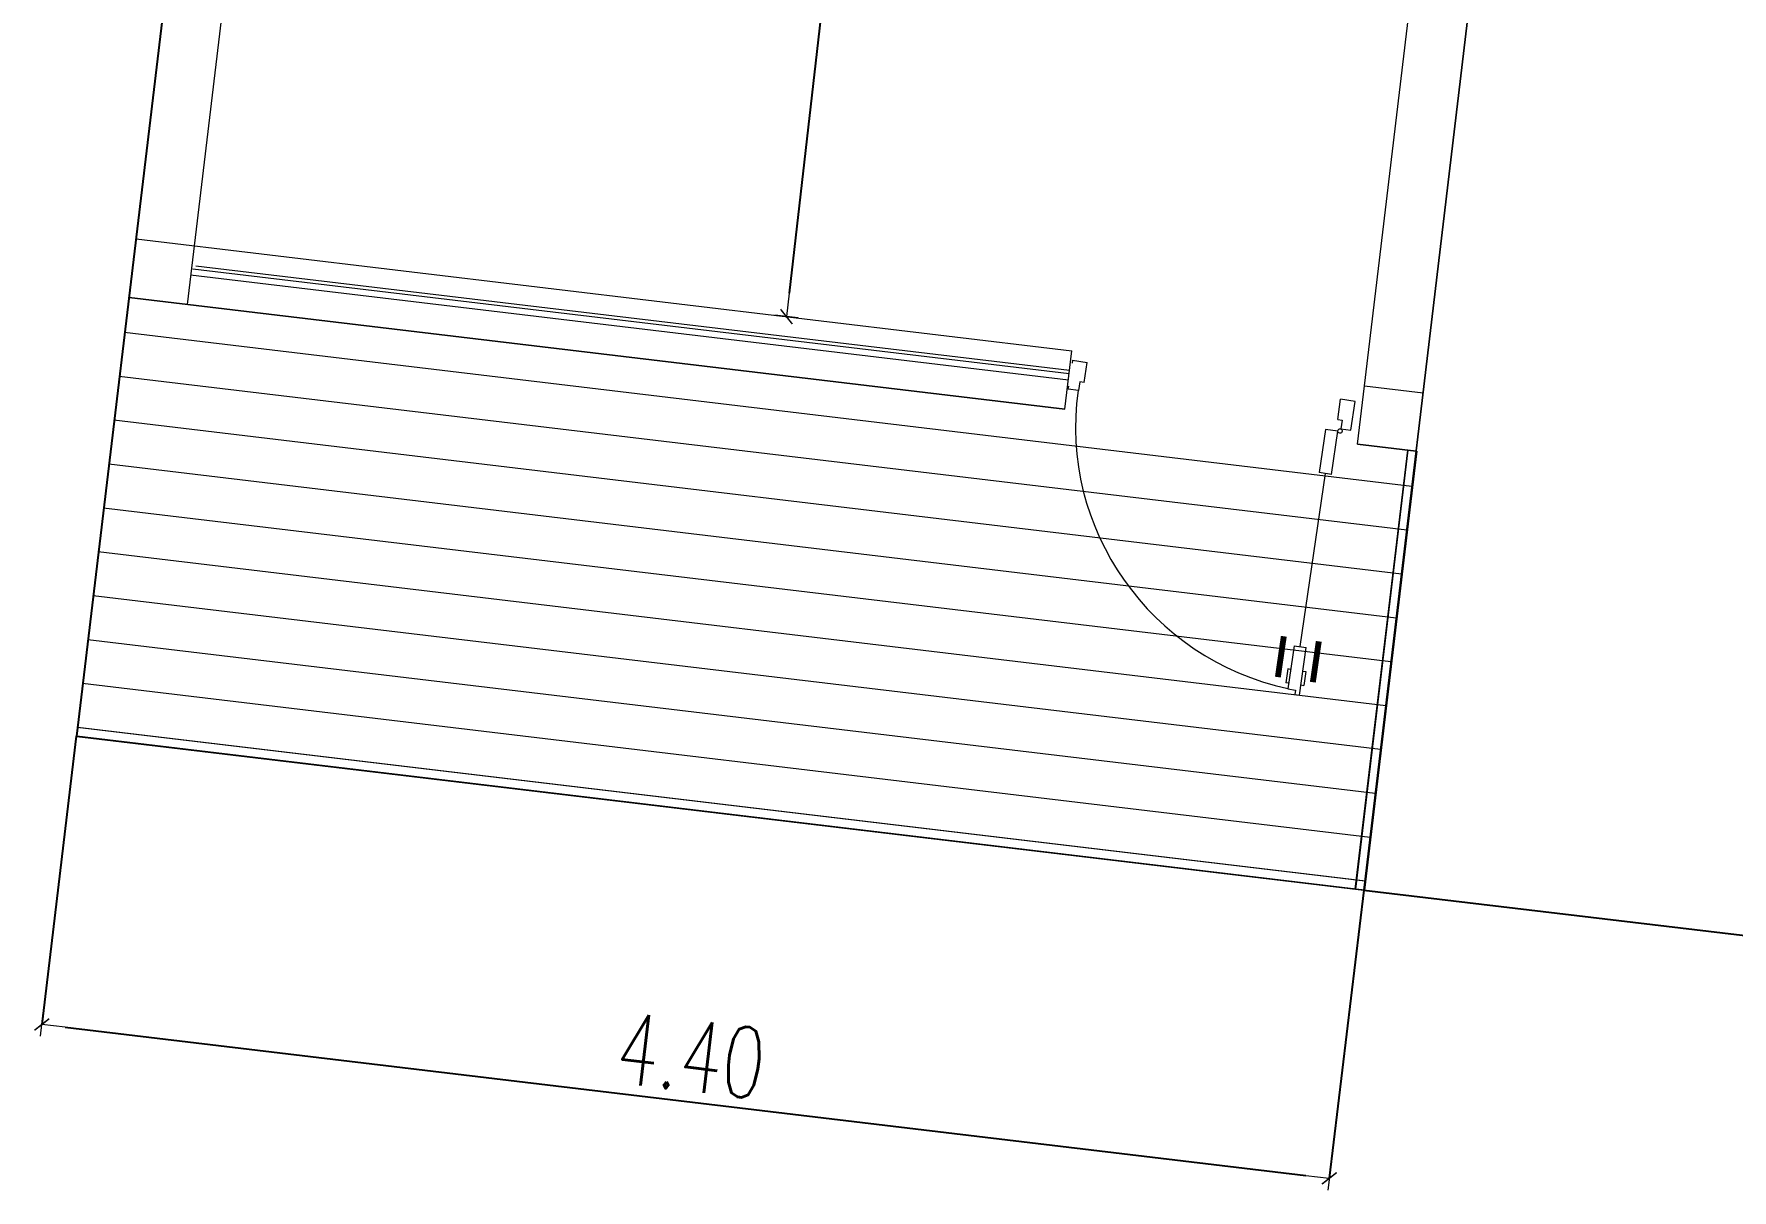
# Model space of a CAD drawing. Header units: millimetres. Extents: x 4525 to 9082, y 179 to 563.
# Drawn here: x 5285.83 to 5291.59, y 412.13 to 416.05 of the extents above; entities that cross this region are included whole.
import ezdxf

# ---------------------------------------------------------------- set-up
doc = ezdxf.new("R2010")
doc.units = ezdxf.units.MM
doc.header["$LTSCALE"] = 100
doc.layers.get('DEFPOINTS').update_dxf_attribs({"lineweight": 5})
for name, color, linetype, lineweight in [('004-Carpinterias', 1, 'Continuous', 18), ('006-Cotas parciales', 7, 'Continuous', 5), ('A01-Barrido', 250, 'Continuous', 5), ('A01-Carpinterias', 1, 'Continuous', 18), ('HATCH MUROS', 251, 'Continuous', 9)]:
    doc.layers.add(name, color=color, linetype=linetype, lineweight=lineweight)
doc.styles.add('COTAS', font='ROMANS.shx', dxfattribs={"width": 0.7})
doc.dimstyles.new('COTA40', dxfattribs={"dimscale": 0.4, "dimtxt": 0.3, "dimasz": 0.2, "dimexe": 0, "dimexo": 0, "dimgap": 0.09, "dimtad": 1, "dimzin": 0, "dimdsep": 46, "dimtxsty": 'COTAS', "dimblk1": 'COTA_N', "dimblk2": 'COTA_N', "dimsah": 1, "dimcen": 0.1, "dimclrd": 1, "dimclre": 8, "dimclrt": 5, "dimaunit": 1, "dimadec": 3, "dimazin": 0, "dimtfac": 1, "dimtix": 1, "dimtmove": 2, "dimatfit": 3, "dimldrblk": 'COTA_N', "dimfxl": 0, "dimtolj": 1, "dimtzin": 0, "dimarcsym": 0})

# ---------------------------------------------------------------- blocks, each defined once
blk = doc.blocks.new('COTA_N')
for p, q in [((-1, 0), (0, 0)), ((0, 0.5), (0, -0.5))]:
    blk.add_line(p, q)
at = {"const_width": 0.065}
blk.add_lwpolyline([(0.1414213562373163, 0.1414213562373021), (0.2828427124746327, 0.2828427124746187), (0, 0), (-0.1414213562373021, -0.1414213562373021), (-0.2828427124746185, -0.2828427124746185)], dxfattribs=at)
blk = doc.blocks.new('*D671')
at = {"layer": '006-Cotas parciales', "color": 8, "lineweight": -2, "ltscale": 100}
for p, q in [((5291.437905049777, 422.331732554938), (5292.826187580157, 422.1659100013337)), ((5290.341011075821, 413.1484296288689), (5291.729293606201, 412.9826070752647))]:
    blk.add_line(p, q, dxfattribs=at)
at = {"layer": '006-Cotas parciales', "color": 1, "lineweight": -2, "ltscale": 100}
blk.add_line((5292.816699472854, 422.0864746451011), (5291.738781713506, 413.062042431497), dxfattribs=at)
at = {"layer": 'DEFPOINTS', "color": 0, "ltscale": 100}
for p in [(5291.437905049777, 422.331732554938), (5290.341011075821, 413.1484296288689), (5291.729293606201, 412.9826070752647)]:
    blk.add_point(p, dxfattribs=at)
at = {"layer": '006-Cotas parciales', "color": 1, "lineweight": -2, "ltscale": 100, "xscale": 0.08000000000000002, "yscale": 0.08000000000000002, "zscale": 0.08000000000000002}
for p, rotation in [((5292.826187580157, 422.1659100013337), 83.18861111112288), ((5291.729293606201, 412.9826070752647), 263.1886111111229)]:
    blk.add_blockref('COTA_N', p, dxfattribs=dict(at, rotation=rotation))
at = {"layer": '006-Cotas parciales', "color": 5, "ltscale": 100, "insert": (5292.122841648526, 417.5927603475428), "char_height": 0.12, "attachment_point": 5, "rotation": 83.18861111112288, "style": 'COTAS'}
blk.add_mtext('\\A1;{\\H2x;9.25}', dxfattribs=at)
blk = doc.blocks.new('*D672')
at = {"layer": '006-Cotas parciales', "color": 1, "lineweight": -2, "ltscale": 100}
blk.add_line((5288.885466542326, 419.483488328347), (5288.390280728332, 415.1740852363533), dxfattribs=at)
at = {"layer": 'DEFPOINTS', "color": 0, "ltscale": 100}
for p in [(5288.894599104475, 419.5629653458338), (5288.381148166167, 415.0946082188683), (5288.381148166175, 415.0946082188674)]:
    blk.add_point(p, dxfattribs=at)
at = {"layer": '006-Cotas parciales', "color": 1, "lineweight": -2, "ltscale": 100, "xscale": 0.08000000000000002, "yscale": 0.08000000000000002, "zscale": 0.08000000000000002}
for p, rotation in [((5288.894599104483, 419.5629653458329), 83.44499394518941), ((5288.381148166175, 415.0946082188674), 263.4449939451894)]:
    blk.add_blockref('COTA_N', p, dxfattribs=dict(at, rotation=rotation))
at = {"layer": '006-Cotas parciales', "color": 5, "ltscale": 100, "insert": (5288.482893451232, 417.3465952785572), "char_height": 0.12, "attachment_point": 5, "rotation": 83.44499394518938, "style": 'COTAS'}
blk.add_mtext('\\A1;{\\H2x;4.50}', dxfattribs=at)
blk = doc.blocks.new('*D673')
at = {"layer": '006-Cotas parciales', "color": 8, "lineweight": -2, "ltscale": 100}
for p, q in [((5285.970009133778, 413.6705212694238), (5285.853174536737, 412.6923706711485)), ((5290.341011075822, 413.1484296288687), (5290.224176478781, 412.1702790305934))]:
    blk.add_line(p, q, dxfattribs=at)
at = {"layer": '006-Cotas parciales', "color": 1, "lineweight": -2, "ltscale": 100}
blk.add_line((5285.93260989297, 412.6828825638443), (5290.144741122549, 412.1797671378977), dxfattribs=at)
at = {"layer": 'DEFPOINTS', "color": 0, "ltscale": 100}
for p in [(5285.970009133778, 413.6705212694238), (5290.341011075822, 413.1484296288687), (5290.224176478781, 412.1702790305934)]:
    blk.add_point(p, dxfattribs=at)
at = {"layer": '006-Cotas parciales', "color": 1, "lineweight": -2, "ltscale": 100, "xscale": 0.08000000000000002, "yscale": 0.08000000000000002, "zscale": 0.08000000000000002}
for p, rotation in [((5285.853174536737, 412.6923706711485), 173.1886111111116), ((5290.224176478781, 412.1702790305934), 353.1886111111116)]:
    blk.add_blockref('COTA_N', p, dxfattribs=dict(at, rotation=rotation))
at = {"layer": '006-Cotas parciales', "color": 5, "ltscale": 100, "insert": (5288.057177317003, 412.5862237955242), "char_height": 0.12, "attachment_point": 5, "rotation": 353.18861111111164, "style": 'COTAS'}
blk.add_mtext('\\A1;{\\H2x;4.40}', dxfattribs=at)

msp = doc.modelspace()

# ---------------------------------------------------------------- linework, layer by layer
at = {"layer": '004-Carpinterias', "linetype": 'Continuous', "extrusion": (0.02102444757590097, 0.1444198270646843, 0.9892931244857284)}
for p, q in [((5290.211336467521, 414.7121633362867, 1.929268967170478), (5290.18995881194, 414.5653172747786, 1.951160291057355)), ((5290.231520751931, 414.5592667424777, 1.951160291057383), (5290.252898407513, 414.7061128039856, 1.929268967170507)), ((5290.12522915961, 413.9749077625972, 2.038725586604762), (5290.210739781936, 414.5622920086288, 1.951160291057299)), ((5290.104448189614, 413.9779330287471, 2.038725586604846), (5290.083070534032, 413.83108696724, 2.060616910491666)), ((5290.122494706158, 413.8103518129291, 2.062806045244562), (5290.146010129608, 413.9718824964468, 2.038725586604775))]:
    msp.add_line(p, q, dxfattribs=at)
at = {"layer": '004-Carpinterias', "color": 1, "linetype": 'Continuous', "extrusion": (0.02102444757590097, 0.1444198270646843, 0.9892931244857284)}
for p, q in [((5290.104448189613, 413.9779330287476, 2.038725586604832), (5290.146010129608, 413.9718824964468, 2.038725586604775)), ((5290.082866048258, 413.8990978565984, 2.050692832949599), (5290.076025191034, 413.8521070662341, 2.057698064150122)), ((5290.092761748182, 413.897657253681, 2.050692832949542), (5290.082866048139, 413.8990978566155, 2.050692832949628)), ((5290.134323688404, 413.8916067213465, 2.050692832949557), (5290.14421938845, 413.8901661184101, 2.050692832949628)), ((5290.144219388335, 413.8901661184272, 2.050692832949628), (5290.137378531229, 413.8431753280458, 2.057698064150151)), ((5290.085920891067, 413.8506664632409, 2.057698064158791), (5290.076025191026, 413.8521070661758, 2.057698064158763)), ((5290.083070534032, 413.8310869672397, 2.060616910491694), (5290.109788923973, 413.8271973393402, 2.060616910491666)), ((5290.109788923973, 413.8271973393402, 2.060616910491666), (5290.107651156106, 413.8125127173302, 2.062806045244577)), ((5290.127482831177, 413.844615930923, 2.057698064158819), (5290.137378531219, 413.8431753279874, 2.057698064158876)), ((5290.107651156106, 413.8125127173302, 2.062806045244577), (5290.122494706158, 413.8103518129291, 2.062806045244562)), ((5290.107651156106, 413.8125127173302, 2.062806045244577), (5290.122494706158, 413.8103518129291, 2.062806045244562))]:
    msp.add_line(p, q, dxfattribs=at)
at = {"layer": '004-Carpinterias', "color": 1, "linetype": 'Continuous'}
msp.add_line((5290.083070534031, 413.83108696724, 2.060616910491694), (5290.109788923973, 413.8271973393402, 2.060616910491666), dxfattribs=at)
at = {"layer": '004-Carpinterias', "ltscale": 0.01, "const_width": 0.02, "elevation": 2.06061690534321}
for points in [[(5290.069687855107, 414.0098800693149), (5290.049519414023, 413.871340268796)], [(5290.188436255522, 413.9925928341044), (5290.168267814439, 413.8540530335851)]]:
    msp.add_lwpolyline(points, dxfattribs=at)
at = {"layer": 'A01-Barrido', "linetype": 'Continuous', "extrusion": (0.02102444757590097, 0.1444198270646843, 0.9892931244857284)}
msp.add_circle((-5175.334805652558, -1159.941006783334, 171.1271728345321), 0.007500008106809762, dxfattribs=at)
msp.add_arc((-5175.350795697442, -1159.674274161054, 173.0250423441517), 0.9160055875241548, 0.3337733189107894, 85.90012292757548, dxfattribs=at)
at = {"layer": 'A01-Carpinterias', "linetype": 'Continuous', "extrusion": (0.02102444757590097, 0.1444198270646843, 0.9892931244857284)}
for p, q in [((5289.352150209214, 414.946620158809, 1.913301710423062), (5289.350725032176, 414.9368304213746, 1.914761132015633)), ((5289.352150209214, 414.9466201588081, 1.913301710423176), (5289.401628704029, 414.9394171449184, 1.913301710423076)), ((5289.391652470152, 414.8708890199138, 1.923517656049589), (5289.401628704029, 414.9394171449184, 1.913301710423076)), ((5289.337898438828, 414.8487227844691, 1.927895926347807), (5289.339323615866, 414.858512521903, 1.92643650475535)), ((5289.376808919966, 414.8730499243345, 1.923517656049589), (5289.372533383636, 414.8436806749734, 1.927895926347836)), ((5289.391652470152, 414.8708890199138, 1.923517656049589), (5289.376808919966, 414.8730499243345, 1.923517656049589)), ((5289.372533383636, 414.8436806749734, 1.927895926347836), (5289.337898438828, 414.8487227844691, 1.927895926347807)), ((5290.252577347164, 414.7455567136917, 0.005107972813171102), (5290.262553581043, 414.8140848386951, -0.005107972813171102)), ((5290.312032027782, 414.8068818318031, -0.005107972813057415), (5290.262553581043, 414.8140848386951, -0.005107972813171102)), ((5290.297780257431, 414.7089844577155, 0.009486243074071865), (5290.312032027782, 414.8068818318031, -0.005107972813057415)), ((5290.252577347164, 414.7455567136917, 0.005107972813171102), (5290.267420897349, 414.7433958092708, 0.005107972813213735)), ((5290.267420897349, 414.7433958092708, 0.005107972813213735), (5290.263145360722, 414.7140265602097, 0.009486243073972389)), ((5290.252898407513, 414.7061128039856, 1.929268967170507), (5290.211336467521, 414.7121633362867, 1.929268967170478)), ((5290.263145360722, 414.7140265602097, 0.009486243073972389), (5290.297780257431, 414.7089844577155, 0.009486243074071865)), ((5290.231520751931, 414.5592667424777, 1.951160291057383), (5290.18995881194, 414.5653172747786, 1.951160291057355))]:
    msp.add_line(p, q, dxfattribs=at)
at = {"layer": 'HATCH MUROS', "color": 0, "ltscale": 100}
for p, q in [((5290.34101107582, 413.1484296288692), (5291.090714795807, 419.4250220151104)), ((5290.344044965455, 414.8601512170714), (5290.892126405223, 419.4487422833715)), ((5291.010819126421, 418.7561277081783), (5290.341011075821, 413.148429628869)), ((5286.527975918125, 418.3418734010015), (5285.970009133777, 413.6705212694239)), ((5285.972066483036, 413.6702755306077), (5286.530033267386, 418.3416276621833)), ((5286.53003345244, 418.3416276400796), (5285.972096022855, 413.6705212694234)), ((5286.726564308706, 418.3181531327406), (5286.346499536314, 415.1362139305233)), ((5286.173174379674, 415.3583382907781), (5289.350355543524, 414.9788418393536)), ((5286.173174379674, 415.358338290779), (5289.350355543524, 414.9788418393547)), ((5286.149454111412, 415.159749900197), (5289.326635275263, 414.7802534487723)), ((5286.149454111413, 415.1597499001968), (5289.326635275263, 414.7802534487723)), ((5286.149454111413, 415.1597499001979), (5289.326635275263, 414.7802534487734)), ((5289.326635275263, 414.780253448773), (5286.149968494989, 415.1596884599666)), ((5289.326635275263, 414.7802534487741), (5286.149968494989, 415.1596884599675)), ((5289.326635275263, 414.780253448772), (5289.350355543524, 414.9788418393536)), ((5290.320324697194, 414.6615628264901), (5290.344044965455, 414.8601512170714)), ((5290.344044965455, 414.8601512170714), (5290.542633356037, 414.8364309488103)), ((5290.344044965455, 414.8601512170723), (5290.542633356037, 414.8364309488115)), ((5290.320324697194, 414.6615628264901), (5290.518913087775, 414.6378425582292)), ((5290.518913087776, 414.6378425582301), (5290.320324697194, 414.661562826491)), ((5290.320324697194, 414.6615628264901), (5290.518913087776, 414.6378425582292)), ((5290.518913087776, 414.6378425582313), (5290.320324697194, 414.6615628264921)), ((5290.320324697195, 414.661562826491), (5290.518913087776, 414.6378425582301)), ((5285.971552099456, 413.6703369708368), (5290.34101107582, 413.1484296288692)), ((5285.971552099456, 413.6703369708379), (5290.34101107582, 413.1484296288701)), ((5285.972066483035, 413.6702755306064), (5290.341011075821, 413.148429628869)), ((5290.34101107582, 413.1484296288701), (5285.972066483033, 413.6702755306066)), ((5290.34101107582, 413.1484296288713), (5285.972066483033, 413.6702755306075)), ((5285.973638988534, 413.6703369708363), (5290.343097964897, 413.1484296288688)), ((5285.973638988534, 413.6703369708375), (5290.343097964897, 413.1484296288697)), ((5290.343097964897, 413.1484296288697), (5285.974153372111, 413.6702755306061)), ((5290.343097964897, 413.1484296288708), (5285.974153372111, 413.6702755306071))]:
    msp.add_line(p, q, dxfattribs=at)
at = {"layer": 'HATCH MUROS', "color": 6, "ltscale": 100}
for p, q in [((5290.34101107582, 413.1484296288692), (5291.01081912642, 418.7561277081783)), ((5285.972066483035, 413.6702755306064), (5286.530033267384, 418.3416276621837))]:
    msp.add_line(p, q, dxfattribs=at)
at = {"layer": 'HATCH MUROS', "color": 3, "ltscale": 100}
for p, q in [((5289.34102585269, 414.9007327612109), (5286.36607549836, 415.256073877882)), ((5289.342381558868, 414.9120828650481), (5286.376366139389, 415.266356753917)), ((5289.338495409393, 414.8795476440629), (5286.358359670443, 415.2355081258128))]:
    msp.add_line(p, q, dxfattribs=at)
at = {"layer": 'HATCH MUROS', "color": 4, "ltscale": 100}
for p, q in [((5290.504680926821, 414.5186895238812), (5286.133678984776, 415.0407811644351)), ((5290.486890725625, 414.3697482309453), (5286.115888783581, 414.8918398714993)), ((5290.469100524429, 414.2208069380094), (5286.098098582385, 414.7428985785634)), ((5290.489124829189, 414.6414005984684), (5290.311222817234, 413.1519876691102)), ((5290.491211718267, 414.6414005984679), (5290.313309706312, 413.1519876691097)), ((5290.518913087776, 414.6378425582292), (5290.341011075821, 413.148429628871)), ((5290.520999976854, 414.6378425582288), (5290.343097964899, 413.1484296288706)), ((5290.451310323234, 414.0718656450735), (5286.08030838119, 414.5939572856275)), ((5290.433520122038, 413.9229243521376), (5286.062518179994, 414.4450159926916)), ((5290.415729920843, 413.7739830592017), (5286.044727978799, 414.2960746997557)), ((5290.397939719647, 413.6250417662658), (5286.026937777603, 414.1471334068198)), ((5290.380149518452, 413.47610047333), (5286.009147576407, 413.9981921138839)), ((5290.362359317256, 413.3271591803941), (5285.991357375212, 413.849250820948)), ((5290.34456911606, 413.1782178874582), (5285.973567174016, 413.7003095280122)), ((5290.346656005138, 413.1782178874577), (5285.975654063094, 413.7003095280117)), ((5290.341011075821, 413.148429628871), (5285.970009133777, 413.670521269425)), ((5290.343097964899, 413.1484296288706), (5285.972096022855, 413.6705212694246))]:
    msp.add_line(p, q, dxfattribs=at)

# ---------------------------------------------------------------- dimensions: what is measured, and where the dimension line sits
at = {"layer": '006-Cotas parciales', "ltscale": 100}
for p1, p2, distance, picture, middle in [((5291.437905049777, 422.331732554938), (5290.341011075821, 413.148429628869), 1.3981507441767143, '*D671', (5292.122841648526, 417.5927603475428)), ((5288.894599104475, 419.5629653458338), (5288.381148166167, 415.0946082188684), 8.248769803854516e-12, '*D672', (5288.482893451232, 417.3465952785572)), ((5285.970009133777, 413.6705212694239), (5290.341011075821, 413.1484296288688), -0.9851035052074782, '*D673', (5288.057177317003, 412.5862237955242))]:
    dim = msp.add_aligned_dim(p1=p1, p2=p2, distance=distance, text='{\\H2x;<>}', dimstyle='COTA40', dxfattribs=at)
    dim.commit()
    dim.dimension.update_dxf_attribs({"geometry": picture, "text_midpoint": middle})

doc.saveas('drawing.dxf')
